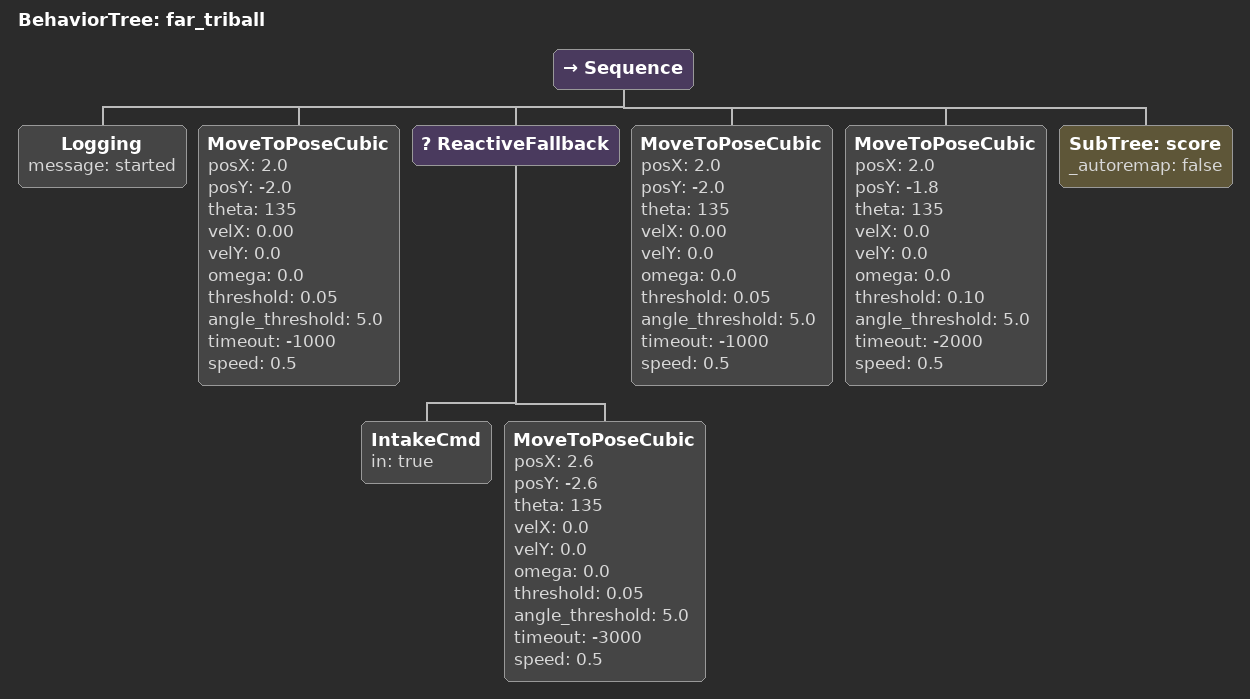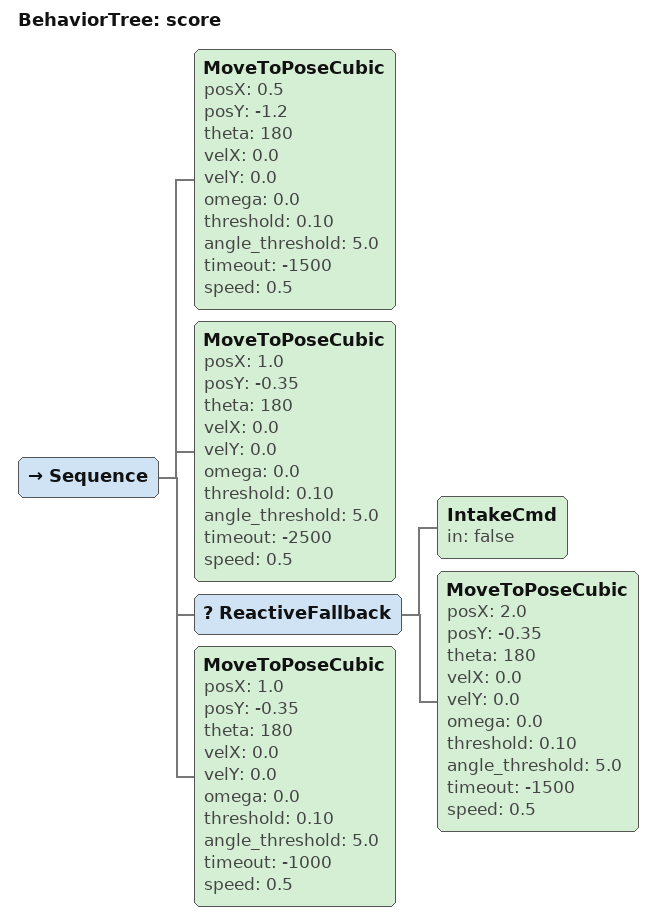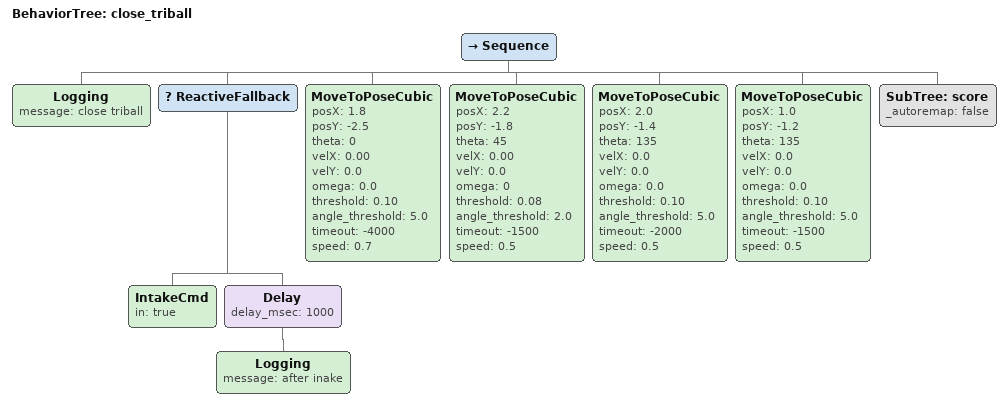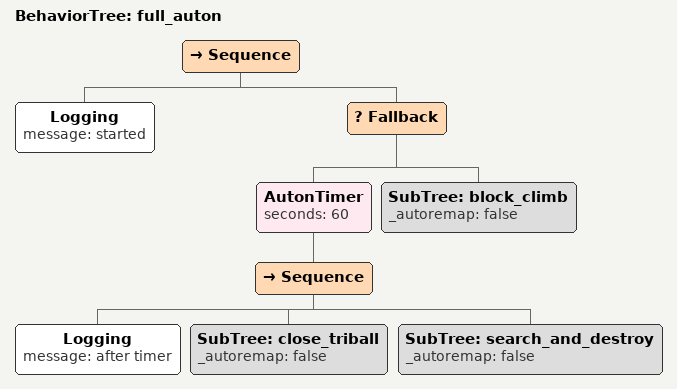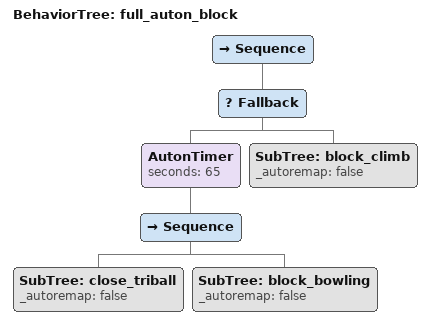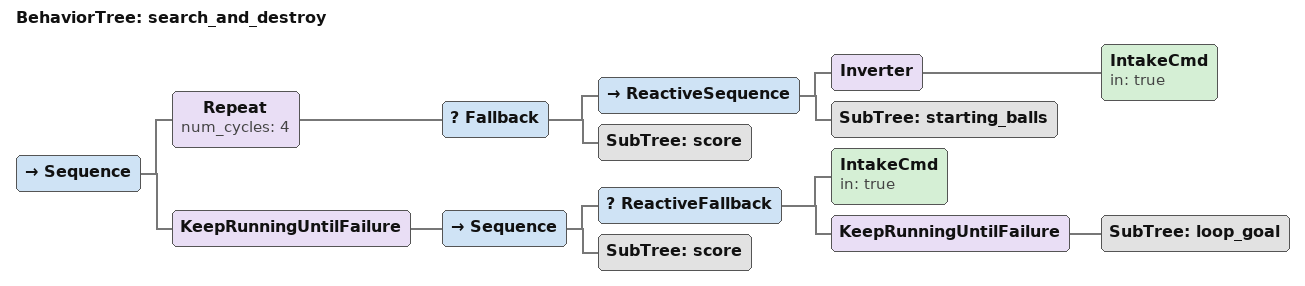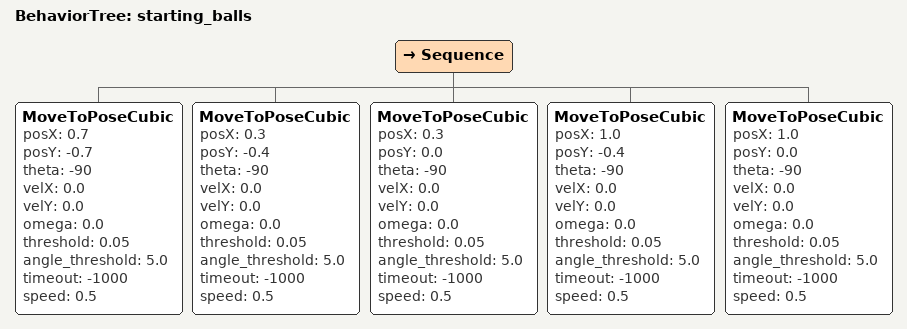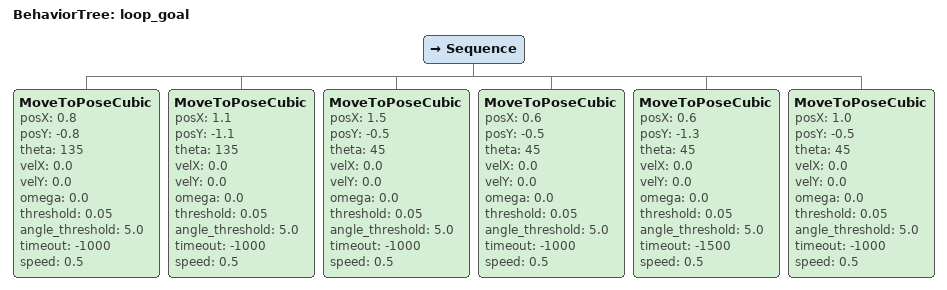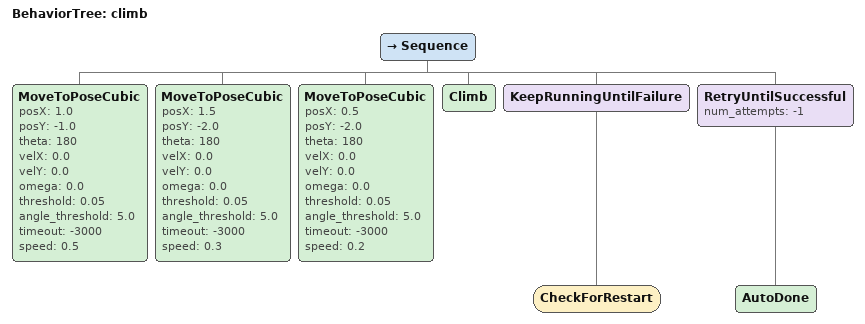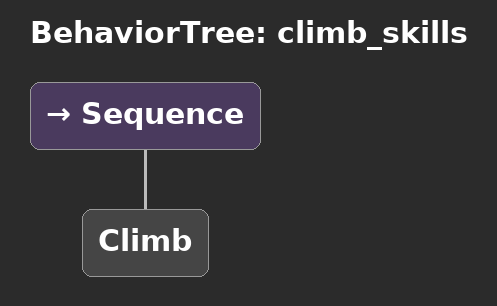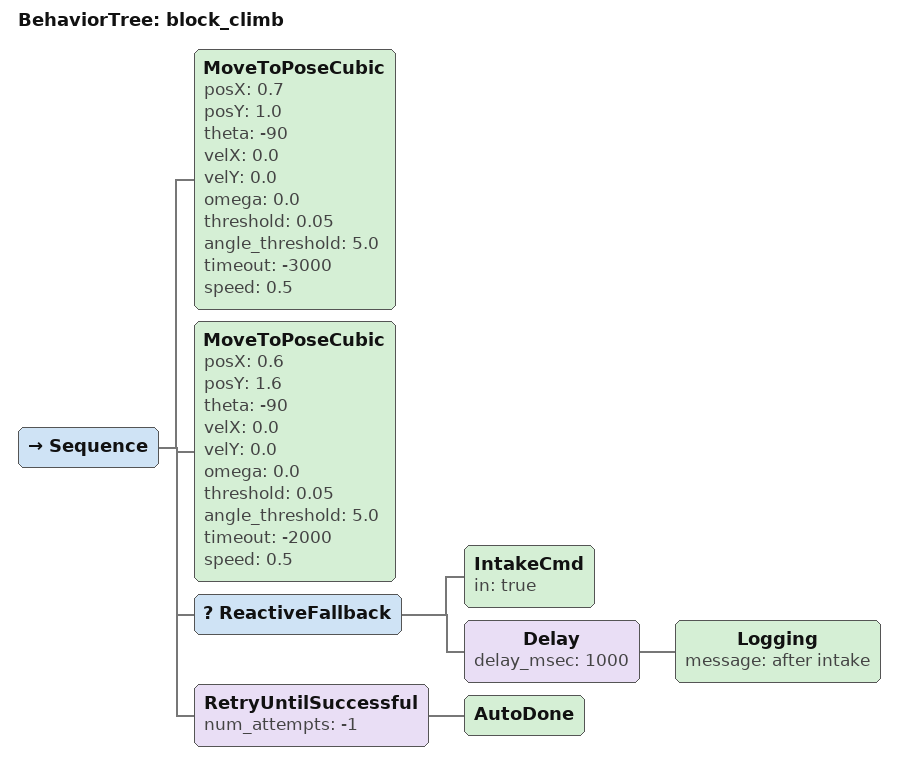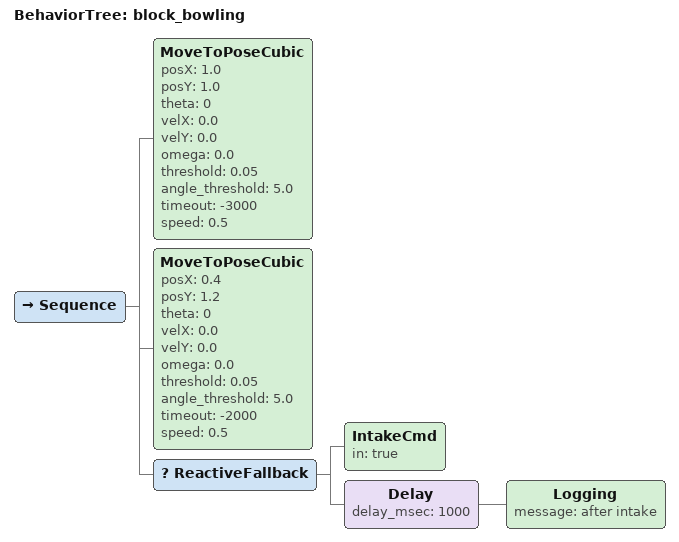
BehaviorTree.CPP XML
<?xml version="1.0" encoding="UTF-8"?>
<root BTCPP_format="4"
      main_tree_to_execute="full_auton">
      <!-- main_tree_to_execute="climb"> -->
  <BehaviorTree ID="far_triball">
    <Sequence>
      <Logging message="started"/>
      <MoveToPoseCubic posX="2.0"
                  posY="-2.0"
                  theta="135"
                  velX="0.00"
                  velY="0.0"
                  omega="0.0"
                  threshold="0.05"
                  angle_threshold="5.0"
                  timeout="-1000"
                  speed="0.5"/>
      <ReactiveFallback>
        <IntakeCmd in="true"/>
        <MoveToPoseCubic posX="2.6"
                    posY="-2.6"
                    theta="135"
                    velX="0.0"
                    velY="0.0"
                    omega="0.0"
                    threshold="0.05"
                    angle_threshold="5.0"
                    timeout="-3000"
                    speed="0.5"/>
      </ReactiveFallback>
      <MoveToPoseCubic posX="2.0"
                  posY="-2.0"
                  theta="135"
                  velX="0.00"
                  velY="0.0"
                  omega="0.0"
                  threshold="0.05"
                  angle_threshold="5.0"
                  timeout="-1000"
                  speed="0.5"/>
      <MoveToPoseCubic posX="2.0"
                  posY="-1.8"
                  theta="135"
                  velX="0.0"
                  velY="0.0"
                  omega="0.0"
                  threshold="0.10"
                  angle_threshold="5.0"
                  timeout="-2000"
                  speed="0.5"/>
      <SubTree ID="score"
               _autoremap="false"/>
    </Sequence>
  </BehaviorTree>
  <BehaviorTree ID="score">
    <Sequence>
      <MoveToPoseCubic posX="0.5"
                  posY="-1.2"
                  theta="180"
                  velX="0.0"
                  velY="0.0"
                  omega="0.0"
                  threshold="0.10"
                  angle_threshold="5.0"
                  timeout="-1500"
                  speed="0.5"/>
      <MoveToPoseCubic posX="1.0"
                  posY="-0.35"
                  theta="180"
                  velX="0.0"
                  velY="0.0"
                  omega="0.0"
                  threshold="0.10"
                  angle_threshold="5.0"
                  timeout="-2500"
                  speed="0.5"/>
      <ReactiveFallback>
        <IntakeCmd in="false"/>
        <MoveToPoseCubic posX="2.0"
                    posY="-0.35"
                    theta="180"
                    velX="0.0"
                    velY="0.0"
                    omega="0.0"
                    threshold="0.10"
                    angle_threshold="5.0"
                    timeout="-1500"
                    speed="0.5"/>
      </ReactiveFallback>
      <MoveToPoseCubic posX="1.0"
                  posY="-0.35"
                  theta="180"
                  velX="0.0"
                  velY="0.0"
                  omega="0.0"
                  threshold="0.10"
                  angle_threshold="5.0"
                  timeout="-1000"
                  speed="0.5"/>
    </Sequence>
  </BehaviorTree>

  <BehaviorTree ID="close_triball">
    <Sequence>
      <Logging message="close triball"/>
      <ReactiveFallback>
        <IntakeCmd in="true"/>
        <Delay delay_msec="1000">
          <Logging message="after inake"/>
        </Delay>
      </ReactiveFallback>
      <MoveToPoseCubic posX="1.8"
                  posY="-2.5"
                  theta="0"
                  velX="0.00"
                  velY="0.0"
                  omega="0.0"
                  threshold="0.10"
                  angle_threshold="5.0"
                  timeout="-4000"
                  speed="0.7"/>
      <MoveToPoseCubic posX="2.2"
                  posY="-1.8"
                  theta="45"
                  velX="0.00"
                  velY="0.0"
                  omega="0"
                  threshold="0.08"
                  angle_threshold="2.0"
                  timeout="-1500"
                  speed="0.5"/>
      <MoveToPoseCubic posX="2.0"
                  posY="-1.4"
                  theta="135"
                  velX="0.0"
                  velY="0.0"
                  omega="0.0"
                  threshold="0.10"
                  angle_threshold="5.0"
                  timeout="-2000"
                  speed="0.5"/>
      <MoveToPoseCubic posX="1.0"
                  posY="-1.2"
                  theta="135"
                  velX="0.0"
                  velY="0.0"
                  omega="0.0"
                  threshold="0.10"
                  angle_threshold="5.0"
                  timeout="-1500"
                  speed="0.5"/>
      <SubTree ID="score"
               _autoremap="false"/>
    </Sequence>
  </BehaviorTree>

  <BehaviorTree ID="full_auton">
    <Sequence>
      <Logging message="started"/>
      <Fallback>
        <AutonTimer seconds="60">
          <Sequence>
            <Logging message="after timer"/>
            <SubTree ID="close_triball"
                    _autoremap="false"/>
            <SubTree ID="search_and_destroy"
                    _autoremap="false"/>
          </Sequence>
        </AutonTimer>
        <SubTree ID="block_climb"
                    _autoremap="false"/>
      </Fallback>
    </Sequence>
  </BehaviorTree>

  <BehaviorTree ID="full_auton_block">
    <Sequence>
      <Fallback>
        <AutonTimer seconds="65">
          <Sequence>
            <SubTree ID="close_triball"
                    _autoremap="false"/>
            <SubTree ID="block_bowling"
                    _autoremap="false"/>
          </Sequence>
        </AutonTimer>
        <SubTree ID="block_climb"
                    _autoremap="false"/>
      </Fallback>
    </Sequence>
  </BehaviorTree>

  <BehaviorTree ID="search_and_destroy">
    <Sequence>
        <Repeat num_cycles="4">
          <Fallback>
            <ReactiveSequence>
              <Inverter>
                <IntakeCmd in="true"/>
              </Inverter>
              <SubTree ID="starting_balls"/>
            </ReactiveSequence>
            <SubTree ID="score"/>
          </Fallback>
        </Repeat>
      <KeepRunningUntilFailure>
        <Sequence>
          <ReactiveFallback>
            <IntakeCmd in="true"/>
            <KeepRunningUntilFailure>
              <SubTree ID="loop_goal"/>
            </KeepRunningUntilFailure>
          </ReactiveFallback>
          <SubTree ID="score"/>
        </Sequence>
      </KeepRunningUntilFailure>
    </Sequence>
  </BehaviorTree>

  <BehaviorTree ID="starting_balls">
    <Sequence>
      <MoveToPoseCubic posX="0.7"
                       posY="-0.7"
                       theta="-90"
                       velX="0.0"
                       velY="0.0"
                       omega="0.0"
                       threshold="0.05"
                       angle_threshold="5.0"
                       timeout="-1000"
                       speed="0.5"/>
      <MoveToPoseCubic posX="0.3"
                       posY="-0.4"
                       theta="-90"
                       velX="0.0"
                       velY="0.0"
                       omega="0.0"
                       threshold="0.05"
                       angle_threshold="5.0"
                       timeout="-1000"
                       speed="0.5"/>
      <MoveToPoseCubic posX="0.3"
                       posY="0.0"
                       theta="-90"
                       velX="0.0"
                       velY="0.0"
                       omega="0.0"
                       threshold="0.05"
                       angle_threshold="5.0"
                       timeout="-1000"
                       speed="0.5"/>
      <MoveToPoseCubic posX="1.0"
                       posY="-0.4"
                       theta="-90"
                       velX="0.0"
                       velY="0.0"
                       omega="0.0"
                       threshold="0.05"
                       angle_threshold="5.0"
                       timeout="-1000"
                       speed="0.5"/>
      <MoveToPoseCubic posX="1.0"
                       posY="0.0"
                       theta="-90"
                       velX="0.0"
                       velY="0.0"
                       omega="0.0"
                       threshold="0.05"
                       angle_threshold="5.0"
                       timeout="-1000"
                       speed="0.5"/>
      </Sequence>
  </BehaviorTree>

  <BehaviorTree ID="loop_goal">
    <Sequence>
      <MoveToPoseCubic posX="0.8"
                       posY="-0.8"
                       theta="135"
                       velX="0.0"
                       velY="0.0"
                       omega="0.0"
                       threshold="0.05"
                       angle_threshold="5.0"
                       timeout="-1000"
                       speed="0.5"/>
      <MoveToPoseCubic posX="1.1"
                       posY="-1.1"
                       theta="135"
                       velX="0.0"
                       velY="0.0"
                       omega="0.0"
                       threshold="0.05"
                       angle_threshold="5.0"
                       timeout="-1000"
                       speed="0.5"/>
      <MoveToPoseCubic posX="1.5"
                       posY="-0.5"
                       theta="45"
                       velX="0.0"
                       velY="0.0"
                       omega="0.0"
                       threshold="0.05"
                       angle_threshold="5.0"
                       timeout="-1000"
                       speed="0.5"/>
      <MoveToPoseCubic posX="0.6"
                       posY="-0.5"
                       theta="45"
                       velX="0.0"
                       velY="0.0"
                       omega="0.0"
                       threshold="0.05"
                       angle_threshold="5.0"
                       timeout="-1000"
                       speed="0.5"/>
      <MoveToPoseCubic posX="0.6"
                       posY="-1.3"
                       theta="45"
                       velX="0.0"
                       velY="0.0"
                       omega="0.0"
                       threshold="0.05"
                       angle_threshold="5.0"
                       timeout="-1500"
                       speed="0.5"/>
      <MoveToPoseCubic posX="1.0"
                       posY="-0.5"
                       theta="45"
                       velX="0.0"
                       velY="0.0"
                       omega="0.0"
                       threshold="0.05"
                       angle_threshold="5.0"
                       timeout="-1000"
                       speed="0.5"/>
    </Sequence>
  </BehaviorTree>

  <BehaviorTree ID="climb">
    <Sequence>
      <MoveToPoseCubic posX="1.0"
                       posY="-1.0"
                       theta="180"
                       velX="0.0"
                       velY="0.0"
                       omega="0.0"
                       threshold="0.05"
                       angle_threshold="5.0"
                       timeout="-3000"
                       speed="0.5"/>
      <MoveToPoseCubic posX="1.5"
                       posY="-2.0"
                       theta="180"
                       velX="0.0"
                       velY="0.0"
                       omega="0.0"
                       threshold="0.05"
                       angle_threshold="5.0"
                       timeout="-3000"
                       speed="0.3"/>
      <MoveToPoseCubic posX="0.5"
                       posY="-2.0"
                       theta="180"
                       velX="0.0"
                       velY="0.0"
                       omega="0.0"
                       threshold="0.05"
                       angle_threshold="5.0"
                       timeout="-3000"
                       speed="0.2"/>
      <Climb/>
      <KeepRunningUntilFailure>
        <CheckForRestart/>
      </KeepRunningUntilFailure>
      <RetryUntilSuccessful num_attempts="-1">
        <AutoDone/>
      </RetryUntilSuccessful>
    </Sequence>
  </BehaviorTree>

  <BehaviorTree ID="climb_skills">
    <Sequence>
      <Climb/>
    </Sequence>
  </BehaviorTree>

  <BehaviorTree ID="block_climb">
    <Sequence>
      <MoveToPoseCubic posX="0.7"
                       posY="1.0"
                       theta="-90"
                       velX="0.0"
                       velY="0.0"
                       omega="0.0"
                       threshold="0.05"
                       angle_threshold="5.0"
                       timeout="-3000"
                       speed="0.5"/>
      <MoveToPoseCubic posX="0.6"
                       posY="1.6"
                       theta="-90"
                       velX="0.0"
                       velY="0.0"
                       omega="0.0"
                       threshold="0.05"
                       angle_threshold="5.0"
                       timeout="-2000"
                       speed="0.5"/>
      <ReactiveFallback>
        <IntakeCmd in="true"/>
        <Delay delay_msec="1000">
          <Logging message="after intake"/>
        </Delay>
      </ReactiveFallback>
      <RetryUntilSuccessful num_attempts="-1">
        <AutoDone/>
      </RetryUntilSuccessful>
    </Sequence>
  </BehaviorTree>

  <BehaviorTree ID="block_bowling">
    <Sequence>
      <MoveToPoseCubic posX="1.0"
                       posY="1.0"
                       theta="0"
                       velX="0.0"
                       velY="0.0"
                       omega="0.0"
                       threshold="0.05"
                       angle_threshold="5.0"
                       timeout="-3000"
                       speed="0.5"/>
      <MoveToPoseCubic posX="0.4"
                       posY="1.2"
                       theta="0"
                       velX="0.0"
                       velY="0.0"
                       omega="0.0"
                       threshold="0.05"
                       angle_threshold="5.0"
                       timeout="-2000"
                       speed="0.5"/>
      <ReactiveFallback>
        <IntakeCmd in="true"/>
        <Delay delay_msec="1000">
          <Logging message="after intake"/>
        </Delay>
      </ReactiveFallback>
    </Sequence>
  </BehaviorTree>

</root>
